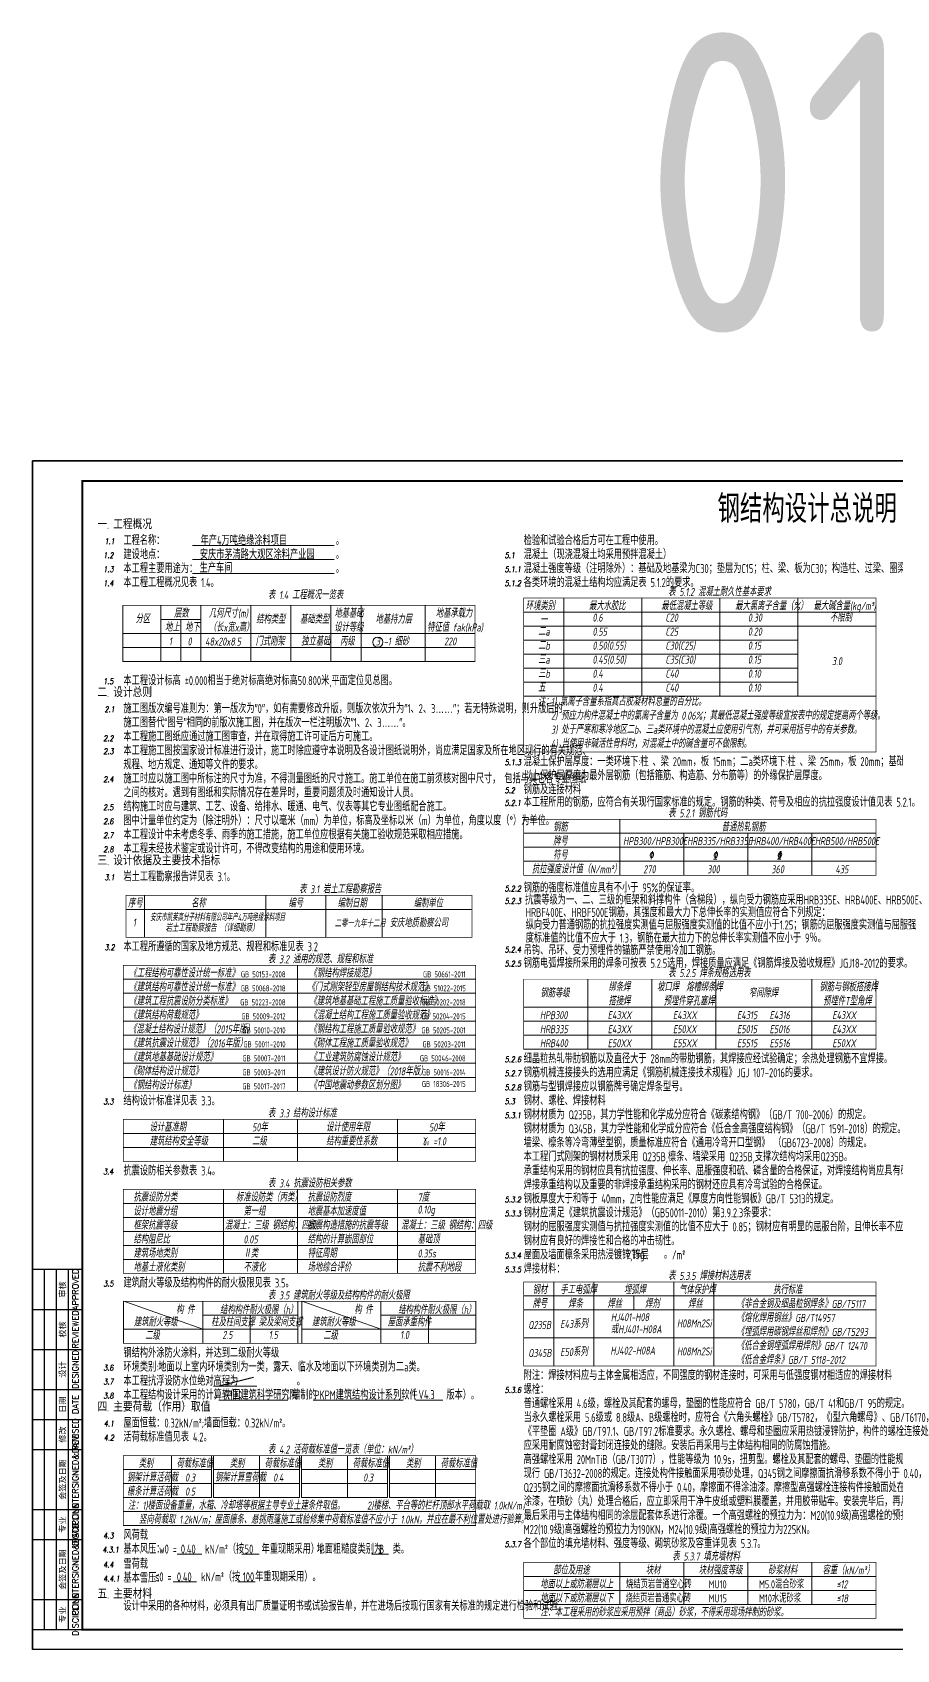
# Model space of a CAD drawing. Header units: millimetres. Extents: x 866561 to 876967, y 40200 to 44891.
# Drawn here: x 866561 to 866993, y 40200 to 41008 of the extents above; entities that cross this region are included whole.
import ezdxf
from ezdxf.enums import TextEntityAlignment as Align

# ---------------------------------------------------------------- set-up
doc = ezdxf.new("R2010")
doc.units = ezdxf.units.MM
doc.header["$LTSCALE"] = 1000
doc.header["$MEASUREMENT"] = 0
doc.layers.add('PUB_TEXT', color=7, linetype='Continuous')
doc.layers.add('梁集中标注', color=2, linetype='Continuous')
doc.layers.add('SM001', color=7, linetype='Continuous', lineweight=15)
doc.layers.add('SM002', color=4, linetype='Continuous', lineweight=15)
doc.styles.add('ECEC_TK', font='txt_l.shx', dxfattribs={"bigfont": 'hztxt_l.shx'})
doc.styles.add('GBHZ', font='gbenor.shx', dxfattribs={"width": 0.9, "bigfont": 'gbcbig.shx'})
doc.styles.add('HZTXT', font='isocp.shx', dxfattribs={"bigfont": 'HZTXT.shx'})
doc.styles.add('SM001', font='tssdeng.shx', dxfattribs={"width": 0.7, "bigfont": 'tssdchn.shx'})
doc.styles.add('SM002', font='romand.shx')

msp = doc.modelspace()

# ---------------------------------------------------------------- linework, layer by layer
for p, q in [((866560.963, 40199.659), (866560.963, 40793.659)), ((866560.963, 40793.659), (866560.963, 40199.659)), ((866566.963, 40209.659), (866566.963, 40389.659)), ((866572.963, 40209.659), (866572.963, 40389.659)), ((866578.963, 40209.659), (866578.963, 40389.659)), ((866560.963, 40369.659), (866585.963, 40369.659)), ((866560.963, 40349.659), (866585.963, 40349.659)), ((866560.963, 40329.659), (866585.963, 40329.659)), ((866560.963, 40314.659), (866585.963, 40314.659)), ((866560.963, 40299.659), (866585.963, 40299.659)), ((866560.963, 40269.659), (866585.963, 40269.659)), ((866560.963, 40254.659), (866585.963, 40254.659)), ((866560.963, 40224.659), (866585.963, 40224.659)), ((867401.963, 40199.659), (866560.963, 40199.659))]:
    msp.add_line(p, q)
at = {"color": 0}
for p, q in [((867401.963, 40793.659), (866560.963, 40793.659)), ((866560.963, 40793.659), (867401.963, 40793.659))]:
    msp.add_line(p, q, dxfattribs=at)
at = {"color": 0, "const_width": 1}
msp.add_lwpolyline([(867391.963, 40209.659), (866585.963, 40209.659), (866585.963, 40783.659), (867391.963, 40783.659)], close=True, dxfattribs=at)
msp.add_lwpolyline([(866560.963, 40389.659), (866560.963, 40209.659), (866585.963, 40209.659), (866585.963, 40389.659)], close=True)
at = {"layer": 'PUB_TEXT', "color": 7}
msp.add_line((866653.452, 40331.359), (866671.457, 40335.903), dxfattribs=at)
at = {"layer": 'SM001'}
for points in [[(866904.497, 40725.19), (866904.497, 40676.19)], [(866943.497, 40725.19), (866943.497, 40676.19)]]:
    msp.add_lwpolyline(points, dxfattribs=at)
at = {"layer": 'SM001', "color": 1}
msp.add_ellipse((866733.607, 40703.126), major_axis=(1.768, 1.768), ratio=1, start_param=5.497787143776346, end_param=11.78097245095593, dxfattribs=at)
at = {"layer": 'SM002'}
for p, q in [((866821.497, 40383.449), (866821.497, 40341.449)), ((866841.497, 40383.449), (866841.497, 40341.449)), ((866881.497, 40383.449), (866881.497, 40341.449)), ((866901.497, 40383.449), (866901.497, 40341.449)), ((866606.647, 40373.809), (866646.102, 40359.809)), ((866646.102, 40352.809), (866646.102, 40373.809)), ((866693.647, 40352.809), (866693.647, 40373.809)), ((866695.647, 40352.809), (866695.647, 40373.809)), ((866695.647, 40373.809), (866735.102, 40359.809)), ((866735.102, 40352.809), (866735.102, 40373.809)), ((866806.497, 40376.449), (866982.497, 40376.449)), ((866861.497, 40376.449), (866861.497, 40369.449)), ((866646.102, 40366.809), (866693.647, 40366.809)), ((866669.875, 40352.809), (866669.875, 40366.809)), ((866735.102, 40366.809), (866782.647, 40366.809)), ((866758.875, 40352.809), (866758.875, 40366.809)), ((866806.497, 40369.449), (866982.497, 40369.449)), ((866606.647, 40359.809), (866693.647, 40359.809)), ((866695.647, 40359.809), (866782.647, 40359.809)), ((866806.497, 40355.449), (866982.497, 40355.449)), ((866631.415, 40233.479), (866642.998, 40233.479)), ((866663.709, 40233.479), (866672.359, 40233.479))]:
    msp.add_line(p, q, dxfattribs=at)
for points in [[(866641.04, 40751.359), (866711.814, 40751.359)], [(866641.04, 40744.359), (866711.814, 40744.359)], [(866641.04, 40737.359), (866711.814, 40737.359)], [(866606.204, 40721.474), (866606.204, 40693.474)], [(866625.204, 40721.474), (866625.204, 40693.474)], [(866645.204, 40721.474), (866645.204, 40693.474)], [(866670.204, 40721.474), (866670.204, 40693.474)], [(866690.204, 40721.474), (866690.204, 40693.474)], [(866710.204, 40721.474), (866710.204, 40693.474)], [(866725.204, 40721.474), (866725.204, 40693.474)], [(866757.204, 40721.474), (866757.204, 40693.474)], [(866806.497, 40718.19), (866982.497, 40718.19)], [(866826.497, 40725.19), (866826.497, 40676.19)], [(866865.497, 40725.19), (866865.497, 40676.19)], [(866625.204, 40714.474), (866645.204, 40714.474)], [(866635.204, 40714.474), (866635.204, 40693.474)], [(866806.497, 40711.19), (866982.497, 40711.19)], [(866606.204, 40707.474), (866782.204, 40707.474)], [(866806.497, 40704.19), (866943.497, 40704.19)], [(866606.204, 40700.474), (866782.204, 40700.474)], [(866606.204, 40693.474), (866782.204, 40693.474)], [(866806.497, 40697.19), (866943.497, 40697.19)], [(866806.497, 40690.19), (866943.497, 40690.19)], [(866806.497, 40683.19), (866943.497, 40683.19)], [(866806.497, 40676.19), (866982.497, 40676.19)], [(866854.497, 40614.624), (866854.497, 40586.624)], [(866806.497, 40607.624), (866982.497, 40607.624)], [(866886.497, 40607.624), (866886.497, 40586.624)], [(866918.497, 40607.624), (866918.497, 40586.624)], [(866950.497, 40607.624), (866950.497, 40586.624)], [(866806.497, 40600.624), (866982.497, 40600.624)], [(866806.497, 40593.624), (866982.497, 40593.624)], [(866616.984, 40576.612), (866616.984, 40555.612)], [(866677.703, 40576.612), (866677.703, 40555.612)], [(866707.703, 40576.612), (866707.703, 40555.612)], [(866735.703, 40576.612), (866735.703, 40555.612)], [(866607.703, 40569.612), (866780.703, 40569.612)], [(866693.497, 40541.659), (866693.497, 40478.659)], [(866606.497, 40534.659), (866782.497, 40534.659)], [(866838.497, 40534.716), (866838.497, 40499.716)], [(866870.497, 40534.716), (866870.497, 40499.716)], [(866902.497, 40534.716), (866902.497, 40499.716)], [(866950.497, 40534.716), (866950.497, 40499.716)], [(866606.497, 40527.659), (866782.497, 40527.659)], [(866606.497, 40520.659), (866782.497, 40520.659)], [(866806.497, 40520.716), (866982.497, 40520.716)], [(866606.497, 40513.659), (866782.497, 40513.659)], [(866806.497, 40513.716), (866982.497, 40513.716)], [(866606.497, 40506.659), (866782.497, 40506.659)], [(866606.497, 40499.659), (866782.497, 40499.659)], [(866806.497, 40506.716), (866982.497, 40506.716)], [(866806.497, 40499.716), (866982.497, 40499.716)], [(866606.497, 40492.659), (866782.497, 40492.659)], [(866606.497, 40485.659), (866782.497, 40485.659)], [(866656.497, 40464.659), (866656.497, 40443.659)], [(866693.497, 40464.659), (866693.497, 40443.659)], [(866743.497, 40464.659), (866743.497, 40443.659)], [(866606.497, 40457.659), (866782.497, 40457.659)], [(866606.497, 40450.659), (866782.497, 40450.659)], [(866656.497, 40429.659), (866656.497, 40387.659)], [(866693.497, 40429.659), (866693.497, 40387.659)], [(866743.497, 40429.659), (866743.497, 40387.659)], [(866606.497, 40422.659), (866782.497, 40422.659)], [(866606.497, 40415.659), (866782.497, 40415.659)], [(866606.497, 40408.659), (866782.497, 40408.659)], [(866606.497, 40401.659), (866782.497, 40401.659)], [(866606.497, 40394.659), (866782.497, 40394.659)], [(866651.429, 40331.359), (866673.196, 40331.359)], [(866654.23, 40324.359), (866688.684, 40324.359)], [(866701.252, 40324.359), (866746.28, 40324.359)], [(866752.555, 40324.359), (866766.164, 40324.359)], [(866606.497, 40289.659), (866650.497, 40289.659)], [(866630.497, 40296.659), (866630.497, 40275.659)], [(866650.497, 40296.659), (866650.497, 40275.659)], [(866651.497, 40296.659), (866651.497, 40275.659)], [(866651.497, 40289.659), (866694.497, 40289.659)], [(866674.497, 40296.659), (866674.497, 40275.659)], [(866694.497, 40296.659), (866694.497, 40275.659)], [(866695.497, 40296.659), (866695.497, 40275.659)], [(866695.497, 40289.659), (866738.497, 40289.659)], [(866718.497, 40296.659), (866718.497, 40275.659)], [(866738.497, 40296.659), (866738.497, 40275.659)], [(866739.497, 40296.659), (866739.497, 40275.659)], [(866739.497, 40289.659), (866782.497, 40289.659)], [(866762.497, 40296.659), (866762.497, 40275.659)], [(866606.497, 40282.659), (866650.497, 40282.659)], [(866606.497, 40282.659), (866650.497, 40282.659)], [(866651.497, 40282.659), (866694.497, 40282.659)], [(866651.497, 40282.659), (866694.497, 40282.659)], [(866695.497, 40282.659), (866738.497, 40282.659)], [(866695.497, 40282.659), (866738.497, 40282.659)], [(866739.497, 40282.659), (866782.497, 40282.659)], [(866739.497, 40282.659), (866782.497, 40282.659)], [(866606.497, 40275.659), (866650.497, 40275.659)], [(866651.497, 40275.659), (866694.497, 40275.659)], [(866695.497, 40275.659), (866738.497, 40275.659)], [(866739.497, 40275.659), (866782.497, 40275.659)], [(866606.497, 40268.659), (866782.497, 40268.659)], [(866606.497, 40268.659), (866650.497, 40268.659)], [(866651.497, 40268.659), (866694.497, 40268.659)], [(866695.497, 40268.659), (866738.497, 40268.659)], [(866739.497, 40268.659), (866782.497, 40268.659)], [(866606.497, 40261.659), (866782.497, 40261.659)], [(866606.497, 40261.659), (866782.497, 40261.659)], [(866633.399, 40247.359), (866645.587, 40247.359)], [(866665.694, 40247.359), (866674.344, 40247.359)], [(866730.55, 40247.359), (866738.905, 40247.359)], [(866854.497, 40243.292), (866854.497, 40222.292)], [(866886.497, 40243.292), (866886.497, 40222.292)], [(866918.497, 40243.292), (866918.497, 40222.292)], [(866950.497, 40243.292), (866950.497, 40222.292)], [(866806.497, 40236.292), (866982.497, 40236.292)], [(866806.497, 40229.292), (866982.497, 40229.292)], [(866806.497, 40229.292), (866982.497, 40229.292)], [(866806.497, 40222.292), (866982.497, 40222.292)]]:
    msp.add_lwpolyline(points, dxfattribs=at)
at = {"layer": 'SM002', "const_width": 0.3}
for points in [[(866806.497, 40725.19), (866982.497, 40725.19), (866982.497, 40648.19), (866806.497, 40648.19)], [(866606.204, 40721.474), (866782.204, 40721.474), (866782.204, 40693.474), (866606.204, 40693.474)], [(866806.497, 40614.624), (866982.497, 40614.624), (866982.497, 40586.624), (866806.497, 40586.624)], [(866607.703, 40576.612), (866780.703, 40576.612), (866780.703, 40555.612), (866607.703, 40555.612)], [(866606.497, 40541.659), (866782.497, 40541.659), (866782.497, 40478.659), (866606.497, 40478.659)], [(866806.497, 40534.716), (866982.497, 40534.716), (866982.497, 40499.716), (866806.497, 40499.716)], [(866606.497, 40464.659), (866782.497, 40464.659), (866782.497, 40443.659), (866606.497, 40443.659)], [(866606.497, 40429.659), (866782.497, 40429.659), (866782.497, 40387.659), (866606.497, 40387.659)], [(866806.497, 40383.449), (866982.497, 40383.449), (866982.497, 40341.449), (866806.497, 40341.449)], [(866606.497, 40373.659), (866782.497, 40373.659), (866782.497, 40352.659), (866606.497, 40352.659)], [(866606.647, 40373.809), (866782.647, 40373.809), (866782.647, 40352.809), (866606.647, 40352.809)], [(866606.497, 40296.659), (866782.497, 40296.659), (866782.497, 40261.659), (866606.497, 40261.659)], [(866806.497, 40243.292), (866982.497, 40243.292), (866982.497, 40215.292), (866806.497, 40215.292)]]:
    msp.add_lwpolyline(points, close=True, dxfattribs=at)

# ---------------------------------------------------------------- texts
at = {"color": 2, "style": 'SM001', "oblique": 10, "width": 0.7}
for s, p in [('混凝土：三级 钢结构：四级', (866657.171, 40409.659)), ('混凝土：三级 钢结构：四级', (866745.216, 40409.659)), ('0.35s', (866753.497, 40395.659))]:
    msp.add_text(s, height=4, dxfattribs=at).set_placement(p)
at = {"style": 'ECEC_TK'}
for s, p in [('APPROVED', (866582.463, 40379.659)), ('审核', (866575.963, 40379.659)), ('校核', (866575.963, 40359.659)), ('REVIEWED', (866582.463, 40359.659)), ('DESIGNED', (866582.463, 40339.659)), ('设计', (866575.963, 40339.659)), ('日期', (866575.963, 40322.159)), ('DATE', (866582.463, 40322.159)), ('REVISED', (866582.463, 40307.159)), ('修改', (866575.963, 40307.159)), ('COUNTERSIGNED&DATE', (866582.463, 40284.659)), ('会签及日期', (866575.963, 40284.659)), ('专业', (866575.963, 40262.159)), ('DISCIPLINE', (866582.463, 40262.159)), ('COUNTERSIGNED&DATE', (866582.463, 40239.659)), ('会签及日期', (866575.963, 40239.659)), ('DISCIPLINE', (866582.463, 40217.159)), ('专业', (866575.963, 40217.159))]:
    msp.add_text(s, height=3, rotation=90, dxfattribs=at).set_placement(p, align=Align.MIDDLE)
at = {"layer": 'SM001', "color": 2, "linetype": 'Continuous', "style": 'HZTXT', "width": 0.8}
msp.add_text('钢结构设计总说明', height=14, dxfattribs=at).set_placement((866903.358, 40762.741, 336))
at = {"layer": 'SM001', "color": 2}
for s, height, style, width, p in [('一. 工程概况', 4.5, 'HZTXT', 0.8, (866593.497, 40759.659)), ('安庆市茅清路大观区涂料产业园', 4.5, 'SM001', 0.7, (866644.64, 40744.659)), ('年产4万吨绝缘涂料项目', 4.5, 'SM001', 0.7, (866645.04, 40751.659)), ('生产车间', 4.5, 'SM001', 0.7, (866644.579, 40737.946)), ('二. 设计总则', 4.5, 'HZTXT', 0.8, (866593.497, 40675.659)), ('混凝土保护层厚度：一类环境下:柱 、梁 20mm，板 15mm；二a类环境下:柱 、梁 25mm，板 20mm；基础为 40mm。', 4.5, 'SM001', 0.7, (866806.497, 40641.19)), ('三. 设计依据及主要技术指标', 4.5, 'HZTXT', 0.8, (866593.497, 40591.659)), ('中国建筑科学研究院', 4.5, 'SM001', 0.7, (866656.786, 40324.659)), ('PKPM建筑结构设计系列软件', 4.5, 'SM001', 0.7, (866701.979, 40324.659)), ('V4.3', 4.5, 'SM001', 0.7, (866753.903, 40324.863)), ('四. 主要荷载（作用）取值', 4.5, 'HZTXT', 0.8, (866593.497, 40318.659)), ('w\x8e0\x8f =', 4.5, 'SM001', 0.7, (866624.323, 40247.659)), ('0.40', 4.5, 'SM001', 0.7, (866635.173, 40247.659)), ('50', 4.5, 'SM001', 0.7, (866667.044, 40247.659)), ('B', 4.5, 'SM001', 0.7, (866734.172, 40247.659)), ('s\x8e0\x8f =', 4.5, 'SM001', 0.7, (866622.339, 40233.779)), ('0.40', 4.5, 'SM001', 0.7, (866633.189, 40233.779)), ('100', 4.5, 'SM001', 0.7, (866666.09, 40233.779)), ('烧结页岩普通空心砖', 4, 'SM001', 0.7, (866857.655, 40230.292)), ('MU10', 4, 'SM001', 0.7, (866898.914, 40230.292)), ('M5.0混合砂浆', 4, 'SM001', 0.7, (866924.117, 40230.292)), ('五. 主要材料', 4.5, 'HZTXT', 0.8, (866593.497, 40225.187)), ('烧结页岩普通实心砖', 4, 'SM001', 0.7, (866857.418, 40223.292)), ('MU15', 4, 'SM001', 0.7, (866898.914, 40223.292)), ('M10水泥砂浆', 4, 'SM001', 0.7, (866924.117, 40223.292))]:
    msp.add_text(s, height=height, dxfattribs=dict(at, style=style, width=width)).set_placement(p)
at = {"layer": 'SM001', "color": 96, "style": 'SM002', "oblique": 10, "width": 0.7}
for s, p in [('1.1', (866596.997, 40752.159)), ('1.2', (866596.437, 40745.159)), ('5.1', (866796.997, 40745.159)), ('1.3', (866596.437, 40738.159)), ('1.4', (866596.437, 40731.159)), ('5.1.1', (866796.997, 40738.159)), ('5.1.2', (866796.997, 40731.159)), ('1.5', (866596.344, 40682.159)), ('2.1', (866596.997, 40668.159)), ('2.2', (866596.437, 40653.666)), ('2.3', (866596.437, 40647.159)), ('5.1.3', (866796.997, 40641.69)), ('2.4', (866596.437, 40633.159)), ('5.2', (866796.997, 40627.69)), ('2.5', (866596.344, 40619.159)), ('5.2.1', (866796.997, 40621.408)), ('2.6', (866596.437, 40612.159)), ('2.7', (866596.437, 40605.159)), ('2.8', (866596.437, 40598.159)), ('3.1', (866596.997, 40584.159)), ('5.2.2', (866796.997, 40578.592)), ('5.2.3', (866796.997, 40572.324)), ('3.2', (866596.997, 40549.159)), ('5.2.4', (866796.997, 40548.077)), ('5.2.5', (866796.997, 40541.077)), ('5.2.6', (866796.997, 40493.216)), ('5.2.7', (866796.997, 40486.216)), ('3.3', (866596.437, 40472.159)), ('5.2.8', (866796.997, 40479.216)), ('5.3', (866796.997, 40472.216)), ('5.3.1', (866796.997, 40465.216)), ('3.4', (866596.344, 40437.159)), ('5.3.2', (866796.997, 40423.216)), ('5.3.3', (866796.997, 40416.216)), ('5.3.4', (866796.997, 40395.216)), ('5.3.5', (866796.997, 40388.216)), ('3.5', (866596.437, 40381.159)), ('3.6', (866596.437, 40339.159)), ('3.7', (866596.437, 40332.159)), ('5.3.6', (866796.997, 40327.949)), ('3.8', (866596.437, 40325.159)), ('4.1', (866596.684, 40311.159)), ('4.2', (866596.684, 40304.159)), ('4.3', (866596.437, 40255.159)), ('4.3.1', (866595.997, 40248.159)), ('5.3.7', (866796.997, 40250.949)), ('4.4', (866596.437, 40240.687)), ('4.4.1', (866596.437, 40233.687))]:
    msp.add_text(s, height=2.8, dxfattribs=at).set_placement(p)
at = {"layer": 'SM001', "style": 'SM001', "width": 0.7}
for s, p in [('建设地点：', (866606.497, 40744.659)), ('工程名称：', (866606.497, 40751.659)), ('。', (866712.644, 40751.659)), ('检验和试验合格后方可在工程中使用。', (866806.497, 40751.659)), ('混凝土（现浇混凝土均采用预拌混凝土）', (866806.497, 40744.659)), ('本工程主要用途为：', (866606.497, 40737.659)), ('。', (866712.644, 40744.659)), ('混凝土强度等级（注明除外）：基础及地基梁为C30；垫层为C15；柱、梁、板为C30；构造柱、过梁、圈梁、压顶为C25。', (866806.497, 40737.659)), ('本工程工程概况见表 1.4。', (866606.497, 40730.659)), ('。', (866712.644, 40737.659)), ('各类环境的混凝土结构均应满足表 5.1.2的要求。', (866806.497, 40730.659)), ('本工程设计标高 %%P0.000相当于绝对标高绝对标高50.800米,平面定位见总图。', (866606.497, 40681.659)), ('施工图版次编号准则为：第一版次为″0″，如有需要修改升版，则版次依次升为″1、2、3……″；若无特殊说明，则升版后的', (866606.497, 40667.659)), ('施工图替代“图号”相同的前版次施工图，并在版次一栏注明版次″1、2、3……″。 ', (866606.497, 40660.659)), ('本工程施工图纸应通过施工图审查，并在取得施工许可证后方可施工。', (866606.497, 40653.659)), ('规程、地方规定、通知等文件的要求。', (866606.497, 40639.659)), ('本工程施工图按国家设计标准进行设计，施工时除应遵守本说明及各设计图纸说明外，尚应满足国家及所在地区现行的有关规范、', (866606.497, 40646.659)), ('施工时应以施工图中所标注的尺寸为准，不得测量图纸的尺寸施工。施工单位在施工前须核对图中尺寸， 包括与其它各专业图纸', (866606.497, 40632.659)), ('以上保护层厚度为最外层钢筋（包括箍筋、构造筋、分布筋等）的外缘保护层厚度。', (866806.497, 40634.19)), ('之间的核对。遇到有图纸和实际情况存在差异时，重要问题须及时通知设计人员。', (866606.497, 40625.659)), ('钢筋及连接材料', (866806.497, 40627.19)), ('结构施工时应与建筑、工艺、设备、给排水、暖通、电气、仪表等其它专业图纸配合施工。', (866606.497, 40618.659)), ('本工程所用的钢筋，应符合有关现行国家标准的规定。钢筋的种类、符号及相应的抗拉强度设计值见表 5.2.1。', (866806.497, 40620.908)), ('图中计量单位约定为（除注明外）：尺寸以毫米（mm）为单位，标高及坐标以米（m）为单位，角度以度（%%D）为单位。', (866606.497, 40611.659)), ('本工程设计中未考虑冬季、雨季的施工措施，施工单位应根据有关施工验收规范采取相应措施。', (866606.497, 40604.659)), ('本工程未经技术鉴定或设计许可，不得改变结构的用途和使用环境。', (866606.497, 40597.659)), ('岩土工程勘察报告详见表 3.1。', (866606.497, 40583.659)), ('钢筋的强度标准值应具有不小于 95%%%的保证率。', (866806.497, 40578.092)), ('抗震等级为一、二、三级的框架和斜撑构件（含梯段），纵向受力钢筋应采用HRB335E、HRB400E、HRB500E、', (866807.155, 40572.038)), ('纵向受力普通钢筋的抗拉强度实测值与屈服强度实测值的比值不应小于1.25；钢筋的屈服强度实测值与屈服强', (866807.528, 40559.566)), ('HRBF400E、HRBF500E钢筋，其强度和最大力下总伸长率的实测值应符合下列规定：', (866807.528, 40565.814)), ('度标准值的比值不应大于 1.3，钢筋在最大拉力下的总伸长率实测值不应小于 9％。', (866807.528, 40553.023)), ('本工程所遵循的国家及地方规范、规程和标准见表 3.2', (866606.497, 40548.659)), ('吊钩、吊环、受力预埋件的锚筋严禁使用冷加工钢筋。', (866806.497, 40546.875)), ('钢筋电弧焊接所采用的焊条可按表 5.2.5选用，焊接质量应满足《钢筋焊接及验收规程》JGJ18-2012的要求。', (866806.497, 40540.435)), ('细晶粒热轧带肋钢筋以及直径大于 28mm的带肋钢筋，其焊接应经试验确定；余热处理钢筋不宜焊接。', (866806.497, 40492.716)), ('钢筋机械连接接头的选用应满足《钢筋机械连接技术规程》JGJ 107-2016的要求。', (866806.497, 40485.716)), ('钢筋与型钢焊接应以钢筋牌号确定焊条型号。', (866806.497, 40478.716)), ('结构设计标准详见表 3.3。', (866606.497, 40471.659)), ('钢材、螺栓、焊接材料', (866806.497, 40471.716)), ('钢材材质为 Q235B，其力学性能和化学成分应符合《碳素结构钢》（GB/T 700-2006）的规定。     ', (866806.497, 40464.716)), ('钢材材质为 Q345B，其力学性能和化学成分应符合《低合金高强度结构钢》（GB/T 1591-2018）的规定。     ', (866806.497, 40457.716)), ('墙梁、檩条等冷弯薄壁型钢，质量标准应符合《通用冷弯开口型钢》 （GB6723-2008）的规定。', (866806.497, 40450.716)), ('抗震设防相关参数表 3.4。', (866606.497, 40436.659)), ('承重结构采用的钢材应具有抗拉强度、伸长率、屈服强度和硫、磷含量的合格保证，对焊接结构尚应具有碳含量的合格保证。', (866806.497, 40436.716)), ('钢板厚度大于和等于 40mm，Z向性能应满足《厚度方向性能钢板》GB/T 5313的规定。', (866806.497, 40422.716)), ('钢材应满足《建筑抗震设计规范》（GB50011-2010）第3.9.2.3条要求：', (866806.497, 40415.716)), ('屋面及墙面檩条采用热浸镀锌,锌层      /m%%1402', (866806.497, 40394.716)), ('275g     。', (866858.108, 40395.016)), ('焊接材料：', (866806.497, 40387.716)), ('建筑耐火等级及结构构件的耐火极限见表 3.5。', (866606.497, 40380.659)), ('钢结构外涂防火涂料，并达到二级耐火等级', (866606.497, 40345.659)), ('环境类别:地面以上室内环境类别为一类，露天、临水及地面以下环境类别为二a类。', (866606.497, 40338.659)), ('附注：焊接材料应与主体金属相适应，不同强度的钢材连接时，可采用与低强度钢材相适应的焊接材料', (866806.497, 40334.449)), ('本工程抗浮设防水位绝对高程为               。', (866606.497, 40331.659)), ('本工程结构设计采用的计算软件：', (866606.497, 40324.659)), ('编制的', (866690.811, 40324.659)), ('（', (866748.757, 40324.659)), ('版本）。', (866767.867, 40324.659)), ('螺栓：', (866806.497, 40327.449)), ('普通螺栓采用 4.6级，螺栓及其配套的螺母，垫圈的性能应符合 GB/T 5780，GB/T 41和GB/T 95的规定。', (866806.497, 40320.449)), ('屋面恒载：0.32kN/m%%1402%%141;墙面恒载：0.32kN/m%%1402%%141。', (866606.497, 40310.659)), ('当永久螺栓采用 5.6级或 8.8级A、B级螺栓时，应符合《六角头螺栓》GB/T5782，《I型六角螺母》、GB/T6170，', (866806.497, 40313.449)), ('活荷载标准值见表 4.2。', (866606.497, 40303.659)), ('《平垫圈 A级》GB/T97.1、GB/T97.2标准要求。永久螺栓、螺母和垫圈应采用热镀浸锌防护，构件的螺栓连接处', (866806.497, 40306.449)), ('应采用耐腐蚀密封膏封闭连接处的缝隙。安装后再采用与主体结构相同的防腐蚀措施。', (866806.497, 40299.449)), ('高强螺栓采用 20MnTiB（GB/T3077），性能等级为 10.9s，扭剪型。螺栓及其配套的螺母、垫圈的性能规格应符合', (866806.497, 40292.449)), ('现行 GB/T3632-2008的规定。连接处构件接触面采用喷砂处理，Q345钢之间摩擦面抗滑移系数不得小于 0.40，', (866806.497, 40285.449)), ('Q235钢之间的摩擦面抗滑移系数不得小于 0.40，摩擦面不得涂油漆。摩擦型高强螺栓连接构件接触面处在构件安装前暂不', (866806.497, 40278.449)), ('涂漆，在喷砂（丸）处理合格后，应立即采用干净牛皮纸或塑料膜覆盖，并用胶带贴牢。安装完毕后，再用耐腐蚀密封膏封闭，', (866806.497, 40271.449)), ('最后采用与主体结构相同的涂层配套体系进行涂覆。一个高强螺栓的预拉力为：M20(10.9级)高强螺栓的预拉力为155KN，', (866806.497, 40264.449)), ('风荷载', (866606.497, 40254.659)), ('M22(10.9级)高强螺栓的预拉力为190KN，M24(10.9级)高强螺栓的预拉力为225KN。', (866806.497, 40257.449)), ('基本风压：', (866606.497, 40247.659)), ('kN/m\x8c2\x8d（按', (866647.297, 40247.659)), ('年重现期采用），', (866675.533, 40247.659)), ('地面粗糙度类别为', (866703.006, 40247.659)), ('类。', (866741.029, 40247.659)), ('各个部位的填充墙材料、强度等级、砌筑砂浆及容重详见表 5.3.7。', (866806.497, 40250.449)), ('雪荷载', (866606.497, 40240.187)), ('基本雪压：', (866606.497, 40233.187)), ('kN/m\x8c2\x8d（按', (866645.313, 40233.779)), ('年重现期采用）。', (866672.278, 40233.779)), ('设计中采用的各种材料，必须具有出厂质量证明书或试验报告单，并在进场后按现行国家有关标准的规定进行检验和试验，', (866606.497, 40219.187))]:
    msp.add_text(s, height=4.5, dxfattribs=at).set_placement(p)
at = {"layer": 'SM001', "style": 'SM001', "oblique": 10}
for s, width, p in [('表 1.4 工程概况一览表', 0.7, (866678.717, 40724.659)), ('表 5.1.2 混凝土耐久性基本要求', 0.7, (866878.717, 40726.19)), ('层数', 0.7, (866631.763, 40715.474)), ('几何尺寸(m)', 0.7, (866649.157, 40715.474)), ('地基基础', 0.7, (866711.874, 40715.474)), ('地基承载力', 0.7, (866762.557, 40715.474)), ('环境类别', 0.7, (866807.546, 40719.19)), ('最大水胶比', 0.7, (866839.127, 40719.19)), ('最低混凝土等级', 0.7, (866875.256, 40719.19)), ('最大氯离子含量（%%%）', 0.7, (866912.193, 40719.19)), ('最大碱含量(kg/m\x8c3\x8d)', 0.7, (866951.352, 40719.19)), ('分区', 0.7, (866612.509, 40712.646)), ('地上', 0.7, (866627.292, 40708.474)), ('地下', 0.7, (866637.311, 40708.474)), ('（长x宽x高）', 0.7, (866649.157, 40708.474)), ('结构类型', 0.7, (866672.834, 40712.474)), ('基础类型', 0.7, (866694.736, 40712.474)), ('设计等级', 0.7, (866711.874, 40708.474)), ('地基持力层', 0.7, (866732.442, 40712.474)), ('特征值 f\x8eak\x8f(kPa)', 0.7, (866758.241, 40708.474)), ('一', 0.7, (866814.718, 40712.19)), ('钢筋', 0.7, (866821.217, 40608.624)), ('表 5.2.1 钢筋代码', 0.7, (866878.717, 40615.624)), ('普通热轧钢筋', 0.7, (866905.439, 40608.624)), ('牌号', 0.7, (866821.217, 40601.624)), ('HPB300/HPB300E', 0.65, (866856.181, 40601.701)), ('HRB335/HRB335E', 0.65, (866888.203, 40601.701)), ('HRB400/HRB400E', 0.65, (866919.81, 40601.701)), ('HRB500/HRB500E', 0.65, (866952, 40601.701)), ('符号', 0.7, (866821.217, 40594.624)), ('\x82', 0.7, (866868.995, 40594.624)), ('\x83', 0.7, (866900.995, 40594.624)), ('\x84', 0.7, (866932.995, 40594.624)), ('抗拉强度设计值（N/mm\x8c2\x8d）', 0.7, (866810.591, 40587.624)), ('270', 0.7, (866866.263, 40587.624)), ('300', 0.7, (866898.263, 40587.624)), ('360', 0.7, (866930.263, 40587.624)), ('435', 0.7, (866962.263, 40587.624)), ('表 3.1 岩土工程勘察报告', 0.7, (866694.277, 40577.659)), ('序号', 0.7, (866608.752, 40570.612)), ('名称', 0.7, (866640.35, 40570.612)), ('编号', 0.7, (866688.972, 40570.612)), ('编制日期', 0.7, (866713.479, 40570.612)), ('编制单位', 0.7, (866751.544, 40570.612)), ('《工程结构可靠性设计统一标准》', 0.7, (866609.497, 40535.659)), ('表 3.2 通用的规范、规程和标准', 0.7, (866678.717, 40542.659)), ('《钢结构焊接规范》', 0.7, (866699.497, 40535.659)), ('表 5.2.5 焊条规格选用表', 0.7, (866878.717, 40535.716)), ('《建筑结构可靠性设计统一标准》', 0.7, (866609.497, 40528.659)), ('《门式刚架轻型房屋钢结构技术规范》', 0.7, (866698.554, 40528.659)), ('绑条焊', 0.7, (866848.884, 40528.716)), ('坡口焊\u3000熔槽绑条焊', 0.7, (866873.172, 40528.716)), ('钢筋与钢板搭接焊', 0.7, (866954.29, 40528.716)), ('《建筑工程抗震设防分类标准》', 0.7, (866609.497, 40521.659)), ('《建筑地基基础工程施工质量验收标准》', 0.7, (866699.497, 40521.659)), ('钢筋等级', 0.7, (866814.877, 40525.716)), ('搭接焊', 0.7, (866848.884, 40521.716)), ('预埋件穿孔塞焊', 0.7, (866876.452, 40521.716)), ('窄间隙焊', 0.7, (866919.01, 40525.716)), ('预埋件T型角焊', 0.7, (866956.151, 40521.716)), ('《建筑结构荷载规范》', 0.7, (866609.497, 40514.659)), ('《混凝土结构工程施工质量验收规范》', 0.7, (866699.497, 40514.659)), ('HPB300', 0.7, (866814.64, 40514.716)), ('E43XX', 0.7, (866848.509, 40514.716)), ('E43XX', 0.7, (866881.106, 40514.716)), ('E4315', 0.7, (866913.104, 40514.716)), ('E4316', 0.7, (866929.394, 40514.716)), ('E43XX  ', 0.7, (866960.745, 40514.716)), ('《混凝土结构设计规范》（2015年版）', 0.7, (866609.262, 40507.659)), ('《钢结构工程施工质量验收规范》', 0.7, (866699.497, 40507.659)), ('HRB335', 0.7, (866814.64, 40507.716)), ('E43XX', 0.7, (866848.509, 40507.716)), ('E50XX', 0.7, (866881.106, 40507.716)), ('E5015', 0.7, (866913.104, 40507.716)), ('E5016', 0.7, (866929.394, 40507.716)), ('E43XX', 0.7, (866960.745, 40507.716)), ('《建筑抗震设计规范》（2016年版）', 0.7, (866609.497, 40500.659)), ('《砌体工程施工质量验收规范》', 0.7, (866699.497, 40500.659)), ('HRB400', 0.7, (866814.64, 40500.716)), ('E50XX  ', 0.7, (866848.509, 40500.716)), ('E55XX', 0.7, (866881.106, 40500.716)), ('E5515', 0.7, (866913.104, 40500.716)), ('E5516', 0.7, (866929.394, 40500.716)), ('E50XX', 0.7, (866960.745, 40500.716)), ('《建筑地基基础设计规范》', 0.7, (866609.49, 40493.659)), ('《砌体结构设计规范》', 0.7, (866609.497, 40486.659)), ('《工业建筑防腐蚀设计规范》', 0.7, (866699.497, 40493.659)), ('《建筑设计防火规范》（2018年版）', 0.7, (866699.497, 40486.659)), ('《钢结构设计标准》', 0.7, (866609.497, 40479.659)), ('《中国地震动参数区划分图》', 0.7, (866699.497, 40479.659)), ('表 3.3 结构设计标准', 0.7, (866678.717, 40465.659)), ('设计基准期', 0.7, (866619.581, 40458.659)), ('设计使用年限', 0.7, (866707.785, 40458.659)), ('建筑结构安全等级', 0.7, (866619.581, 40451.659)), ('结构重要性系数', 0.7, (866707.785, 40451.659)), ('表 3.4 抗震设防相关参数', 0.7, (866678.717, 40430.659)), ('抗震设防分类', 0.7, (866611.497, 40423.659)), ('抗震设防烈度', 0.7, (866698.497, 40423.659)), ('设计地震分组', 0.7, (866611.497, 40416.659)), ('地震基本加速度值', 0.7, (866698.497, 40416.659)), ('框架抗震等级', 0.7, (866611.497, 40409.659)), ('抗震构造措施的抗震等级', 0.7, (866698.497, 40409.659)), ('结构阻尼比', 0.7, (866611.497, 40402.659)), ('结构的计算嵌固部位', 0.7, (866698.497, 40402.659)), ('建筑场地类别', 0.7, (866611.497, 40395.659)), ('特征周期', 0.7, (866698.497, 40395.659)), ('地基土液化类别', 0.7, (866611.497, 40388.659)), ('场地综合评价', 0.7, (866698.497, 40388.659)), ('表 5.3.5 焊接材料选用表', 0.7, (866878.717, 40384.449)), ('表 3.5 建筑耐火等级及结构构件的耐火极限', 0.7, (866678.717, 40374.659)), ('钢材', 0.7, (866810.97, 40377.449)), ('手工电弧焊', 0.7, (866824.803, 40377.449)), ('埋弧焊', 0.7, (866856.634, 40377.449)), ('气体保护焊', 0.7, (866884.184, 40377.449)), ('执行标准', 0.7, (866931.192, 40377.449)), ('构 件', 0.7, (866632.808, 40367.429)), ('结构构件耐火极限（h）', 0.7, (866654.767, 40367.429)), ('构 件', 0.7, (866721.808, 40367.429)), ('结构构件耐火极限（h）', 0.7, (866743.767, 40367.429)), ('牌号', 0.7, (866810.97, 40370.449)), ('焊条', 0.7, (866828.735, 40370.449)), ('焊丝', 0.7, (866848.342, 40370.449)), ('焊剂', 0.7, (866867.12, 40370.449)), ('焊丝', 0.7, (866888.65, 40370.449)), ('《非合金钢及细晶粒钢焊条》GB/T5117', 0.7, (866913.038, 40370.449)), ('建筑耐火等级', 0.7, (866611.699, 40361.279)), ('柱及柱间支撑', 0.7, (866650.299, 40361.279)), ('梁及梁间支撑', 0.7, (866674.072, 40361.279)), ('建筑耐火等级', 0.7, (866700.699, 40361.279)), ('屋面承重构件', 0.7, (866738.563, 40361.279)), ('Q235B', 0.7, (866808.783, 40359.902)), ('E43系列', 0.7, (866824.803, 40360.374)), ('或HJ401-H08A', 0.7, (866850.087, 40357.776)), ('HJ401-H08', 0.7, (866850.087, 40363.776)), ('H08Mn2Si', 0.7, (866883.118, 40360.687)), ('《熔化焊用钢丝》GB/T14957', 0.7, (866913.038, 40363.449)), ('《埋弧焊用碳钢焊丝和焊剂》GB/T5293', 0.7, (866913.038, 40356.449)), ('《低合金钢埋弧焊用焊剂》GB/T 12470', 0.7, (866913.038, 40349.449)), ('Q345B', 0.7, (866808.783, 40345.902)), ('E50系列', 0.7, (866824.803, 40346.374)), ('HJ402-H08A', 0.7, (866849.857, 40347.107)), ('H08Mn2Si', 0.7, (866883.118, 40346.687)), ('《低合金焊条》GB/T 5118-2012', 0.7, (866913.038, 40342.449)), ('表 4.2 活荷载标准值一览表（单位：kN/m\x8c2\x8d）', 0.7, (866678.717, 40297.659)), ('类别', 0.7, (866614.078, 40290.659)), ('荷载标准值', 0.7, (866633.022, 40290.659)), ('类别', 0.7, (866659.634, 40290.659)), ('荷载标准值', 0.7, (866677.022, 40290.659)), ('类别', 0.7, (866703.634, 40290.659)), ('荷载标准值', 0.7, (866721.022, 40290.659)), ('类别', 0.7, (866747.634, 40290.659)), ('荷载标准值', 0.7, (866765.022, 40290.659)), ('注：1)楼面设备重量，水箱、冷却塔等根据主导专业土建条件取值。      2)楼梯、平台等的栏杆顶部水平荷载取 1.0kN/m，', 0.7, (866608.683, 40269.659)), ('竖向荷载取 1.2kN/m；屋面檩条、悬挑雨篷施工或检修集中荷载标准值不应小于 1.0kN，并应在最不利位置处进行验算。', 0.7, (866614.263, 40262.659)), ('表 5.3.7 填充墙材料', 0.7, (866880.772, 40244.207)), ('部位及用途', 0.7, (866821.217, 40237.292)), ('块材', 0.7, (866867.499, 40237.292)), ('块材强度等级', 0.7, (866893.941, 40237.292)), ('砂浆材料', 0.7, (866928.638, 40237.292)), ('容重（kN/m\x8c3\x8d）', 0.7, (866955.835, 40237.292)), ('地面以上或防潮层以上', 0.7, (866814.75, 40230.292)), ('地面以下或防潮层以下', 0.7, (866814.75, 40223.292))]:
    msp.add_text(s, height=4, dxfattribs=dict(at, width=width)).set_placement(p)
at = {"layer": 'SM001', "style": 'SM001', "oblique": 10, "width": 0.7}
for s, p in [('0.6', (866840.89, 40712.19)), ('C20', (866877.33, 40712.19)), ('0.30', (866918.538, 40712.19)), ('不限制', (866959.547, 40712.19)), ('二a', (866813.738, 40705.19)), ('0.55', (866840.89, 40705.19)), ('C25', (866877.33, 40705.19)), ('0.20', (866918.538, 40705.19)), ('二b', (866813.738, 40698.19)), ('0.50(0.55)', (866840.89, 40698.19)), ('C30(C25)', (866877.33, 40698.19)), ('0.15', (866918.538, 40698.19)), ('三a', (866813.738, 40691.19)), ('0.45(0.50)', (866840.89, 40691.19)), ('C35(C30)', (866877.33, 40691.19)), ('0.15', (866918.538, 40691.19)), ('3.0', (866960.558, 40690.415)), ('三b', (866813.738, 40684.19)), ('0.4', (866840.89, 40684.19)), ('C40', (866877.33, 40684.19)), ('0.10', (866918.538, 40684.19)), ('五', (866813.738, 40677.19)), ('0.4', (866840.89, 40677.19)), ('C40', (866877.33, 40677.19)), ('0.10', (866918.538, 40677.19)), ('注：', (866813.576, 40670.19)), ('2) 预应力构件混凝土中的氯离子含量为 0.06%%%；其最低混凝土强度等级宜按表中的规定提高两个等级。', (866820.151, 40663.19)), ('1) 氯离子含量系指其占胶凝材料总量的百分比。', (866820.151, 40670.19)), ('3) 处于严寒和寒冷地区二b、三a类环境中的混凝土应使用引气剂，并可采用括号中的有关参数。', (866820.151, 40656.19)), ('4) 当使用非碱活性骨料时，对混凝土中的碱含量可不做限制。', (866820.151, 40649.19))]:
    msp.add_text(s, height=4, dxfattribs=at).set_placement(p, align=Align.BOTTOM_LEFT)
at = {"layer": 'SM001', "color": 1, "style": 'SM001', "oblique": 10}
for s, height, width, p in [('1', 4, 0.7, (866629.206, 40701.474)), ('0', 4, 0.7, (866638.556, 40701.474)), ('48x20x8.5', 4, 0.7, (866647.284, 40701.399)), ('门式刚架', 4, 0.7, (866672.522, 40701.474)), ('独立基础', 4, 0.7, (866695.308, 40701.474)), ('3 -1', 3.9392, 0.710799, (866732.573, 40701.474)), ('细砂', 3.9392, 0.710799, (866741.995, 40701.474)), ('220', 4, 0.7, (866766.708, 40701.474)), ('注：本工程采用的砂浆应采用预拌（商品）砂浆，不得采用现场拌制的砂浆。', 4, 0.7, (866814.75, 40216.292))]:
    msp.add_text(s, height=height, dxfattribs=dict(at, width=width)).set_placement(p)
at = {"layer": 'SM001', "color": 2, "style": 'SM001', "oblique": 10}
for s, height, width, p in [('丙级', 4, 0.7, (866714.742, 40701.474)), ('1', 4, 0.7, (866611.213, 40560.996)), ('安庆市凯莱高分子材料有限公司年产4万吨绝缘涂料项目', 3.5, 0.6, (866619.874, 40563.773)), (' 二零一九年十二月', 3.5, 0.7, (866710.262, 40560.737)), ('安庆地质勘察公司', 4, 0.7, (866739.552, 40560.737)), ('岩土工程勘察报告 （详细勘察）', 3.5, 0.7, (866627.543, 40558.51)), ('50年', 4, 0.7, (866670.797, 40458.659)), ('50年', 4, 0.7, (866759.173, 40458.659)), ('二级', 4, 0.7, (866670.797, 40451.659)), ('γ', 4, 0.7, (866755.855, 40452.89)), ('0', 2, 0.7, (866757.955, 40451.652)), ('=1.0', 4, 0.7, (866761.252, 40451.659)), ('标准设防类（丙类）', 4, 0.7, (866662.72, 40423.659)), ('7度', 4, 0.7, (866753.497, 40423.659)), ('第一组', 4, 0.7, (866666.497, 40416.659)), ('0.10g', 4, 0.7, (866753.497, 40417.571)), ('0.05', 4, 0.7, (866666.497, 40402.659)), ('基础顶', 4, 0.7, (866753.497, 40402.659)), ('Ⅱ类', 4, 0.7, (866666.497, 40395.659)), ('不液化', 4, 0.7, (866666.497, 40388.659)), ('抗震不利地段', 4, 0.7, (866753.497, 40388.659)), ('二级', 4, 0.7, (866617.339, 40354.561)), ('2.5', 4, 0.7, (866655.923, 40354.939)), ('1.5', 4, 0.7, (866679.127, 40354.939)), ('二级', 4, 0.7, (866706.339, 40354.561)), ('1.0', 4, 0.7, (866744.773, 40354.939)), ('檩条计算活荷载', 4, 0.7, (866608.285, 40276.659)), ('钢架计算活荷载', 4, 0.7, (866608.285, 40283.659)), ('0.3', 4, 0.7, (866637.275, 40283.659)), ('钢架计算雪荷载', 4, 0.7, (866652.285, 40283.659)), ('0.4', 4, 0.7, (866681.275, 40283.659)), ('0.3', 4, 0.7, (866726.275, 40283.659)), ('0.5', 4, 0.7, (866637.275, 40276.659)), ('≤12', 4, 0.7, (866962.787, 40230.292)), ('≤18', 4, 0.7, (866962.787, 40223.292))]:
    msp.add_text(s, height=height, dxfattribs=dict(at, width=width)).set_placement(p)
at = {"layer": 'SM001', "style": 'SM001', "width": 0.7}
for s, p in [('GB 50068-2018', (866687.497, 40528.659)), ('GB 50153-2008', (866687.497, 40535.659)), ('GB 51022-2015', (866777.619, 40528.659)), ('GB 50661-2011', (866777.497, 40535.659)), (' GB 50223-2008', (866687.497, 40521.659)), ('GB 50202-2018', (866777.497, 40521.659)), ('GB 50009-2012', (866687.497, 40514.659)), ('GB 50204-2015', (866777.497, 40514.659)), ('GB 50010-2010', (866687.497, 40507.659)), ('GB 50205-2001', (866777.497, 40507.659)), (' GB 50011-2010', (866687.497, 40500.659)), ('GB 50203-2011', (866777.497, 40500.659)), (' GB 50007-2011', (866687.497, 40493.659)), ('GB 50046-2008', (866777.497, 40493.659)), ('GB 50003-2011', (866687.497, 40486.659)), ('GB 18306-2015', (866777.497, 40480.841)), ('GB 50016-2014', (866777.497, 40486.659)), ('GB 50017-2017', (866687.497, 40479.659))]:
    msp.add_text(s, height=3, dxfattribs=at).set_placement(p, align=Align.RIGHT)
at = {"layer": 'SM001', "color": 1, "style": 'SM001', "width": 0.7}
msp.add_text('本工程门式刚架的钢材材质采用 Q235B,檩条、墙梁采用 Q235B,支撑次结构均采用Q235B。', height=4.5, dxfattribs=at).set_placement((866806.497, 40443.716))
at = {"layer": 'SM001', "color": 0, "style": 'SM001', "width": 0.7}
for s, p in [('焊接承重结构以及重要的非焊接承重结构采用的钢材还应具有冷弯试验的合格保证。', (866806.497, 40429.716)), ('钢材的屈服强度实测值与抗拉强度实测值的比值不应大于 0.85；钢材应有明显的屈服台阶，且伸长率不应小于 20%%%；', (866806.497, 40408.716)), ('钢材应有良好的焊接性和合格的冲击韧性。', (866806.497, 40401.716))]:
    msp.add_text(s, height=4.5, dxfattribs=at).set_placement(p)
at = {"layer": '梁集中标注', "style": 'GBHZ', "width": 0.9}
msp.add_text('01', height=150, dxfattribs=at).set_placement((866866.571, 40857.861))

doc.saveas('drawing.dxf')
